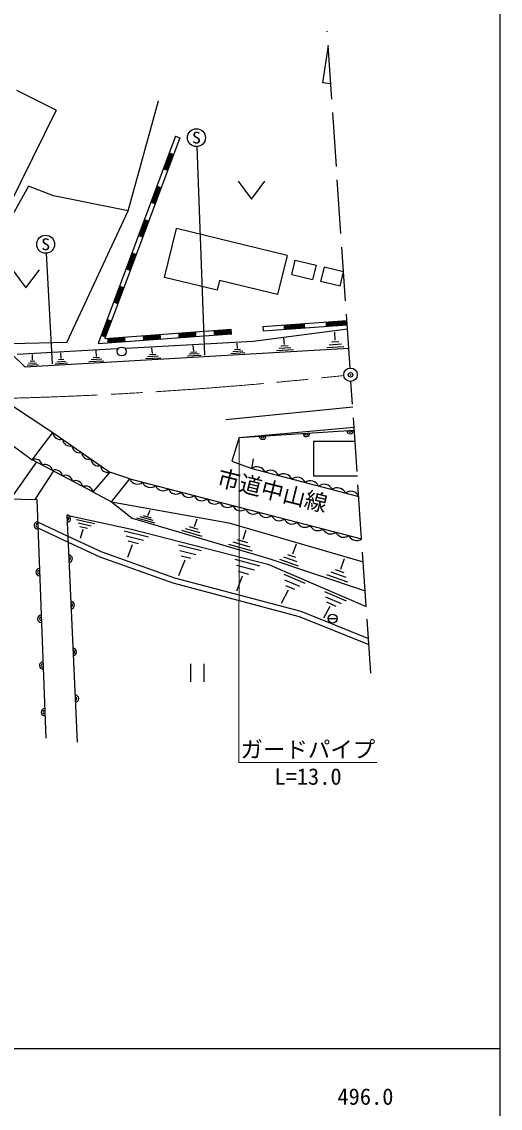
# Model space of a CAD drawing. Units: millimetres, scale not verified. Extents: x 40000 to 680000, y 20000 to 380000.
# Drawn here: x 525762 to 579000, y 198357 to 319309 of the extents above; entities that cross this region are included whole.
import ezdxf
from ezdxf.enums import TextEntityAlignment as Align

# ---------------------------------------------------------------- set-up
doc = ezdxf.new("R2010")
doc.units = ezdxf.units.MM
doc.header["$LTSCALE"] = 1000
doc.header["$PDMODE"] = 32
doc.header["$PDSIZE"] = 500
doc.linetypes.add('CHAIN', pattern=[18.5, 12, -1.5, 3.5, -1.5])
doc.linetypes.add('DASHED', pattern=[7.5, 6, -1.5])
for name, color, linetype, lineweight in [('M-BGD', 7, 'Continuous', 25), ('M-BGD-EXST', 7, 'Continuous', 25), ('M-BMK', 2, 'CHAIN', 13), ('M-BMK-SRVR', 3, 'Continuous', 25), ('M-STR-HTXT', 7, 'Continuous', 13), ('M-STR-STR1', 1, 'Continuous', 25), ('M-TTL-BAND', 7, 'Continuous', 25)]:
    doc.layers.add(name, color=color, linetype=linetype, lineweight=lineweight)
doc.layers.add('M-BMK-HTXT', color=7, linetype='Continuous')
doc.layers.add('M-OTRS', color=6, linetype='Continuous')
doc.styles.add('ＭＳ ゴシック', font='')
doc.styles.get('ＭＳ ゴシック').set_extended_font_data('MS Gothic')

msp = doc.modelspace()

# ---------------------------------------------------------------- linework, layer by layer
at = {"layer": 'M-BGD', "linetype": 'DASHED'}
for p, q in [((562289, 280758), (559744, 318244)), ((564595, 246799), (562391, 279262)), ((527386, 270311), (524507, 266189)), ((529292, 269298), (527203, 266131))]:
    msp.add_line(p, q, dxfattribs=at)
at = {"layer": 'M-BGD'}
for p, q in [((559850, 316680), (559213, 312520)), ((560142, 312378), (559213, 312520)), ((529610, 309452), (525201, 311640)), ((537599, 298263), (540969, 310501)), ((529610, 309452), (524313, 298780)), ((542884, 306565), (534259, 283475)), ((543352, 306390), (535001, 284031)), ((542884, 306565), (543352, 306390)), ((542238, 304695), (541546, 302841)), ((542285, 304677), (541593, 302824)), ((542332, 304660), (541640, 302806)), ((542379, 304642), (541687, 302789)), ((542426, 304625), (541734, 302771)), ((542473, 304607), (541780, 302754)), ((542519, 304590), (541827, 302737)), ((542566, 304572), (541874, 302719)), ((542613, 304555), (541921, 302702)), ((526512, 301021), (518536, 286719)), ((529299, 299941), (526512, 301021)), ((540854, 300988), (540162, 299135)), ((540901, 300971), (540209, 299118)), ((540948, 300953), (540256, 299100)), ((540995, 300936), (540302, 299083)), ((541041, 300918), (540349, 299065)), ((541088, 300901), (540396, 299048)), ((541135, 300883), (540443, 299030)), ((541182, 300866), (540490, 299013)), ((541229, 300848), (540537, 298995)), ((537599, 298263), (529299, 299941)), ((530778, 283613), (537599, 298263)), ((539470, 297282), (538777, 295429)), ((539516, 297264), (538824, 295411)), ((539563, 297247), (538871, 295394)), ((539610, 297229), (538918, 295376)), ((539657, 297212), (538965, 295359)), ((539704, 297194), (539012, 295341)), ((539751, 297177), (539058, 295324)), ((539797, 297159), (539105, 295306)), ((539844, 297142), (539152, 295289)), ((541637, 290843), (542969, 296304)), ((555290, 293297), (542969, 296304)), ((538085, 293576), (537393, 291722)), ((538132, 293558), (537440, 291705)), ((538179, 293541), (537487, 291687)), ((538226, 293523), (537534, 291670)), ((538273, 293506), (537580, 291652)), ((538319, 293488), (537627, 291635)), ((538366, 293471), (537674, 291617)), ((538413, 293453), (537721, 291600)), ((538460, 293436), (537768, 291582)), ((555290, 293297), (554227, 288941)), ((555799, 291164), (556190, 292771)), ((556190, 292771), (558507, 292207)), ((558507, 292207), (558115, 290600)), ((559410, 291987), (559019, 290380)), ((561562, 291463), (559410, 291987)), ((547492, 289414), (541637, 290843)), ((547762, 290519), (547492, 289414)), ((554227, 288941), (547762, 290519)), ((555799, 291164), (558115, 290600)), ((561171, 289856), (559019, 290380)), ((561171, 289856), (561562, 291463)), ((536701, 289869), (536009, 288016)), ((536748, 289852), (536055, 287999)), ((536795, 289834), (536102, 287981)), ((536841, 289817), (536149, 287964)), ((536888, 289799), (536196, 287946)), ((536935, 289782), (536243, 287929)), ((536982, 289764), (536290, 287911)), ((537029, 289747), (536337, 287894)), ((537076, 289729), (536383, 287876)), ((535316, 286163), (534624, 284310)), ((535363, 286145), (534671, 284292)), ((535410, 286128), (534718, 284275)), ((535457, 286110), (534765, 284257)), ((535504, 286093), (534812, 284240)), ((535551, 286075), (534858, 284222)), ((535597, 286058), (534905, 284205)), ((535644, 286040), (534952, 284187)), ((535691, 286023), (534999, 284170)), ((552567, 285389), (561926, 286066)), ((552604, 284890), (561962, 285567)), ((554911, 285508), (557251, 285677)), ((554914, 285458), (557254, 285627)), ((554918, 285408), (557258, 285577)), ((554922, 285358), (557261, 285528)), ((554925, 285308), (557265, 285478)), ((559590, 285846), (561930, 286016)), ((559594, 285797), (561934, 285966)), ((559597, 285747), (561937, 285916)), ((559601, 285697), (561941, 285866)), ((559605, 285647), (561944, 285816)), ((559608, 285597), (561948, 285766)), ((559612, 285547), (561952, 285716)), ((559615, 285497), (561955, 285667)), ((559619, 285447), (561959, 285617)), ((534259, 283475), (549135, 284570)), ((535001, 284031), (549099, 285069)), ((539238, 284293), (541211, 284438)), ((539242, 284243), (541214, 284388)), ((539245, 284193), (541218, 284338)), ((539249, 284143), (541222, 284289)), ((539253, 284093), (541225, 284239)), ((543184, 284583), (545157, 284729)), ((543187, 284534), (545160, 284679)), ((543191, 284484), (545164, 284629)), ((543195, 284434), (545168, 284579)), ((543198, 284384), (545171, 284529)), ((543202, 284334), (545175, 284479)), ((543206, 284284), (545179, 284430)), ((543209, 284234), (545182, 284380)), ((543213, 284185), (545186, 284330)), ((547130, 284874), (549102, 285019)), ((547133, 284824), (549106, 284969)), ((547137, 284774), (549110, 284919)), ((547141, 284724), (549113, 284870)), ((547144, 284674), (549117, 284820)), ((547148, 284625), (549121, 284770)), ((547152, 284575), (549124, 284720)), ((547155, 284525), (549128, 284670)), ((547159, 284475), (549132, 284620)), ((551525, 283750), (561992, 285135)), ((552567, 285389), (552604, 284890)), ((554929, 285259), (557269, 285428)), ((554932, 285209), (557272, 285378)), ((554936, 285159), (557276, 285328)), ((554940, 285109), (557279, 285278)), ((560632, 283864), (560609, 284769)), ((530778, 283613), (522702, 283415)), ((535292, 284002), (537265, 284148)), ((535296, 283953), (537269, 284098)), ((535299, 283903), (537272, 284048)), ((535303, 283853), (537276, 283998)), ((535307, 283803), (537280, 283948)), ((535310, 283753), (537283, 283898)), ((535314, 283703), (537287, 283849)), ((535318, 283653), (537291, 283799)), ((535321, 283604), (537294, 283749)), ((537359, 282970), (551525, 283750)), ((539256, 284044), (541229, 284189)), ((539260, 283994), (541233, 284139)), ((539264, 283944), (541237, 284089)), ((539267, 283894), (541240, 284039)), ((544907, 282651), (544840, 283253)), ((549763, 282926), (549713, 283528)), ((555406, 283244), (554603, 283191)), ((554988, 283376), (554915, 284091)), ((561614, 283120), (559689, 282998)), ((561332, 283405), (559957, 283317)), ((561049, 283689), (560224, 283636)), ((526093, 280875), (524541, 282396)), ((525271, 282305), (536378, 282916)), ((526093, 280875), (562139, 282964)), ((526966, 281634), (526959, 282274)), ((530139, 281814), (530111, 282450)), ((534421, 281938), (533709, 281893)), ((534064, 282058), (534058, 282699)), ((541227, 281870), (539547, 281800)), ((540957, 282070), (539757, 282020)), ((540687, 282270), (539967, 282240)), ((540307, 282395), (540217, 283025)), ((545737, 282143), (544197, 282090)), ((545495, 282336), (544395, 282298)), ((545252, 282529), (544592, 282506)), ((550587, 282435), (549030, 282348)), ((550348, 282623), (549235, 282561)), ((550108, 282811), (549441, 282774)), ((555989, 282803), (554117, 282680)), ((555697, 283023), (554360, 282936)), ((527591, 281098), (526356, 281032)), ((527412, 281302), (526530, 281254)), ((527233, 281506), (526703, 281477)), ((530855, 281293), (529473, 281205)), ((530648, 281492), (529661, 281430)), ((530441, 281691), (529849, 281654)), ((534900, 281540), (533238, 281435)), ((534661, 281739), (533473, 281664)), ((548466, 275030), (562581, 276453)), ((529237, 273568), (535565, 269157)), ((549956, 273011), (562735, 274184)), ((549956, 273011), (562759, 273837)), ((549956, 273011), (549128, 270378)), ((562844, 272577), (558216, 272577)), ((558216, 272577), (558216, 268707)), ((533679, 266967), (526925, 270557)), ((549128, 270378), (551352, 269564)), ((551352, 269564), (551557, 270650)), ((535565, 269157), (533679, 266967)), ((537784, 268407), (535565, 269157)), ((551352, 269564), (563260, 266456)), ((563107, 268707), (558216, 268707)), ((535738, 265873), (537784, 268407)), ((537784, 268407), (563579, 261759)), ((524133, 266197), (527426, 266126)), ((527426, 266126), (528433, 239560)), ((533679, 266967), (535738, 265873)), ((535738, 265873), (538059, 264037)), ((535738, 265873), (548817, 263518)), ((539801, 264326), (540054, 264953)), ((530782, 264387), (531918, 239103)), ((530782, 264387), (537967, 262819)), ((531855, 263916), (533876, 263470)), ((538059, 264037), (553245, 259548)), ((540600, 263484), (538554, 264054)), ((540392, 263774), (538930, 264182)), ((540184, 264065), (539307, 264309)), ((544976, 263119), (545297, 263988)), ((527520, 263646), (530887, 262060)), ((527545, 262971), (530917, 261384)), ((532034, 263518), (533478, 263199)), ((532213, 263119), (533079, 262928)), ((532573, 262801), (532244, 261796)), ((537169, 262652), (539872, 261970)), ((537967, 262819), (553143, 258941)), ((545820, 262019), (543562, 262675)), ((545604, 262402), (543992, 262871)), ((545388, 262786), (544421, 263067)), ((548817, 263518), (563755, 259171)), ((550413, 261694), (550734, 262766)), ((530887, 262060), (534678, 260294)), ((530917, 261384), (534450, 259739)), ((537378, 262088), (539309, 261601)), ((537587, 261524), (538746, 261231)), ((551173, 260827), (549298, 261371)), ((550904, 261293), (549780, 261619)), ((534678, 260294), (542739, 257404)), ((538048, 261066), (537516, 259666)), ((543216, 261060), (545709, 260430)), ((543364, 260459), (545145, 260009)), ((551441, 260361), (548816, 261122)), ((555907, 260072), (556346, 261186)), ((534450, 259739), (542561, 256830)), ((543908, 259383), (543194, 257629)), ((543512, 259859), (544581, 259589)), ((549457, 259495), (552213, 258734)), ((553143, 258941), (564091, 254214)), ((553245, 259548), (563973, 255955)), ((556567, 258715), (554467, 259450)), ((556413, 259191), (554913, 259716)), ((556259, 259668), (555359, 259982)), ((561250, 258385), (561672, 259566)), ((549640, 258821), (551609, 258277)), ((549823, 258147), (551004, 257821)), ((554927, 257812), (557263, 256815)), ((562030, 256915), (559720, 257755)), ((561841, 257429), (560191, 258029)), ((561652, 257943), (560662, 258303)), ((542561, 256830), (556616, 253108)), ((542739, 257404), (556806, 253678)), ((550273, 257607), (549640, 255911)), ((555008, 257187), (556677, 256475)), ((555090, 256563), (556091, 256135)), ((555422, 256027), (554642, 254536)), ((559454, 255884), (561869, 254834)), ((559563, 255301), (561288, 254551)), ((560032, 254204), (559323, 252905)), ((559672, 254718), (560707, 254268)), ((556616, 253108), (564379, 249972)), ((556806, 253678), (564334, 250637))]:
    msp.add_line(p, q, dxfattribs=at)
for centre, radius, start, end in [((530072, 273643), 839, 185.08095, 285.15716), ((557433, 273494), 375, 183.69327, 3.69327), ((557433, 273494), 188, 183.69327, 3.69327), ((562297, 273808), 375, 183.69327, 3.69327), ((562297, 273808), 188, 183.69327, 3.69327), ((531127, 272907), 839, 185.08095, 285.15716), ((552568, 273180), 375, 183.69327, 3.69327), ((552568, 273180), 188, 183.69327, 3.69327), ((532182, 272172), 839, 185.08095, 285.15716), ((533236, 271437), 839, 185.08095, 285.15716), ((527240, 269792), 827, 11.59647, 112.41942), ((528366, 269194), 827, 11.59647, 112.41942), ((534291, 270702), 839, 185.08095, 285.15716), ((535346, 269967), 839, 185.08095, 285.15716), ((551944, 268788), 976, 23.39245, 127.35557), ((529492, 268595), 827, 11.59647, 112.41942), ((530617, 267997), 827, 11.59647, 112.41942), ((553433, 268399), 976, 23.39245, 127.35557), ((554921, 268011), 976, 23.39245, 127.35557), ((556410, 267622), 976, 23.39245, 127.35557), ((531743, 267399), 827, 11.59647, 112.41942), ((532868, 266800), 827, 11.59647, 112.41942), ((538636, 268748), 918, 201.79555, 309.29906), ((540069, 268378), 918, 201.79555, 309.29906), ((541502, 268009), 918, 201.79555, 309.29906), ((557898, 267234), 976, 23.39245, 127.35557), ((559387, 266846), 976, 23.39245, 127.35557), ((560875, 266457), 976, 23.39245, 127.35557), ((542935, 267640), 918, 201.79555, 309.29906), ((544368, 267270), 918, 201.79555, 309.29906), ((545801, 266901), 918, 201.79555, 309.29906), ((547234, 266532), 918, 201.79555, 309.29906), ((562364, 266069), 976, 23.39245, 127.35557), ((548667, 266162), 918, 201.79555, 309.29906), ((550100, 265793), 918, 201.79555, 309.29906), ((551533, 265424), 918, 201.79555, 309.29906), ((530800, 263988), 400, 272.57123, 92.57123), ((530800, 263988), 200, 272.57123, 92.57123), ((552966, 265054), 918, 201.79555, 309.29906), ((554399, 264685), 918, 201.79555, 309.29906), ((555833, 264315), 918, 201.79555, 309.29906), ((527535, 263236), 400, 92.17225, 272.17225), ((527535, 263236), 200, 92.17225, 272.17225), ((557266, 263946), 918, 201.79555, 309.29906), ((558699, 263577), 918, 201.79555, 309.29906), ((560132, 263207), 918, 201.79555, 309.29906), ((561565, 262838), 918, 201.79555, 309.29906), ((562998, 262469), 918, 201.79555, 309.29906), ((531000, 259537), 400, 272.57123, 92.57123), ((531000, 259537), 200, 272.57123, 92.57123), ((527733, 258039), 400, 92.17225, 272.17225), ((527733, 258039), 200, 92.17225, 272.17225), ((531233, 254342), 400, 272.57123, 92.57123), ((531233, 254342), 200, 272.57123, 92.57123), ((527930, 252843), 400, 92.17225, 272.17225), ((527930, 252843), 200, 92.17225, 272.17225), ((531466, 249148), 400, 272.57123, 92.57123), ((531466, 249148), 200, 272.57123, 92.57123), ((528127, 247647), 400, 92.17225, 272.17225), ((528127, 247647), 200, 92.17225, 272.17225), ((531700, 243953), 400, 272.57123, 92.57123), ((531700, 243953), 200, 272.57123, 92.57123), ((528324, 242451), 400, 92.17225, 272.17225), ((528324, 242451), 200, 92.17225, 272.17225)]:
    msp.add_arc(centre, radius, start, end, dxfattribs=at)
at = {"layer": 'M-BGD-EXST'}
for p, q in [((545242, 305405), (546078, 282179)), ((549826, 301549), (551326, 299549)), ((551326, 299549), (552826, 301549)), ((528479, 293539), (529155, 281212)), ((524723, 291692), (526223, 289692)), ((526223, 289692), (527723, 291692)), ((559842, 252869), (560842, 252869)), ((544554, 247818), (544554, 245818)), ((546054, 245818), (546054, 247818))]:
    msp.add_line(p, q, dxfattribs=at)
for centre, radius in [((545201, 306404), 1000), ((528425, 294538), 1000), ((536887, 282599), 500), ((560342, 252869), 500)]:
    msp.add_circle(centre, radius, dxfattribs=at)
at = {"layer": 'M-BMK'}
msp.add_arc((512466, 726933), 449697, 264.16939, 276.27189, dxfattribs=at)
at = {"layer": 'M-BMK-SRVR'}
msp.add_circle((562340, 280010), 750, dxfattribs=at)
at = {"layer": 'M-OTRS'}
msp.add_point((562340, 280010), dxfattribs=at)
at = {"layer": 'M-STR-HTXT'}
for p, q in [((549956, 273011), (549915, 236838)), ((549915, 236838), (565271, 236838))]:
    msp.add_line(p, q, dxfattribs=at)
at = {"layer": 'M-STR-STR1'}
msp.add_line((526925, 270557), (529237, 273568), dxfattribs=at)
for points in [[(513547, 284419), (519218, 280173), (529237, 273568)], [(511567, 282532), (517677, 277280), (526925, 270557)]]:
    msp.add_lwpolyline(points, dxfattribs=at)
at = {"layer": 'M-TTL-BAND'}
for p, q in [((579000, 20000), (579000, 370000)), ((40000, 205000), (579000, 205000))]:
    msp.add_line(p, q, dxfattribs=at)

# ---------------------------------------------------------------- texts
at = {"layer": 'M-BGD-EXST', "style": 'ＭＳ ゴシック', "width": 1.1}
for p in [(545201, 306404), (528425, 294538)]:
    msp.add_text('S', height=1320, dxfattribs=at).set_placement(p, align=Align.MIDDLE_CENTER)
at = {"layer": 'M-BMK-HTXT', "style": 'ＭＳ ゴシック'}
msp.add_text('市道中山線', height=1833, rotation=345.964, dxfattribs=at).set_placement((553303, 265689), align=Align.BOTTOM_CENTER)
at = {"layer": 'M-STR-HTXT', "style": 'ＭＳ ゴシック'}
for s, p in [('ガードパイプ', (557593, 236838)), ('L=13.0', (557610, 233824))]:
    msp.add_text(s, height=1833, dxfattribs=at).set_placement(p, align=Align.BOTTOM_CENTER)
at = {"layer": 'M-TTL-BAND', "style": 'ＭＳ ゴシック'}
msp.add_text('496.0', height=1833, dxfattribs=at).set_placement((564000, 198195), align=Align.BOTTOM_CENTER)

doc.saveas('drawing.dxf')
